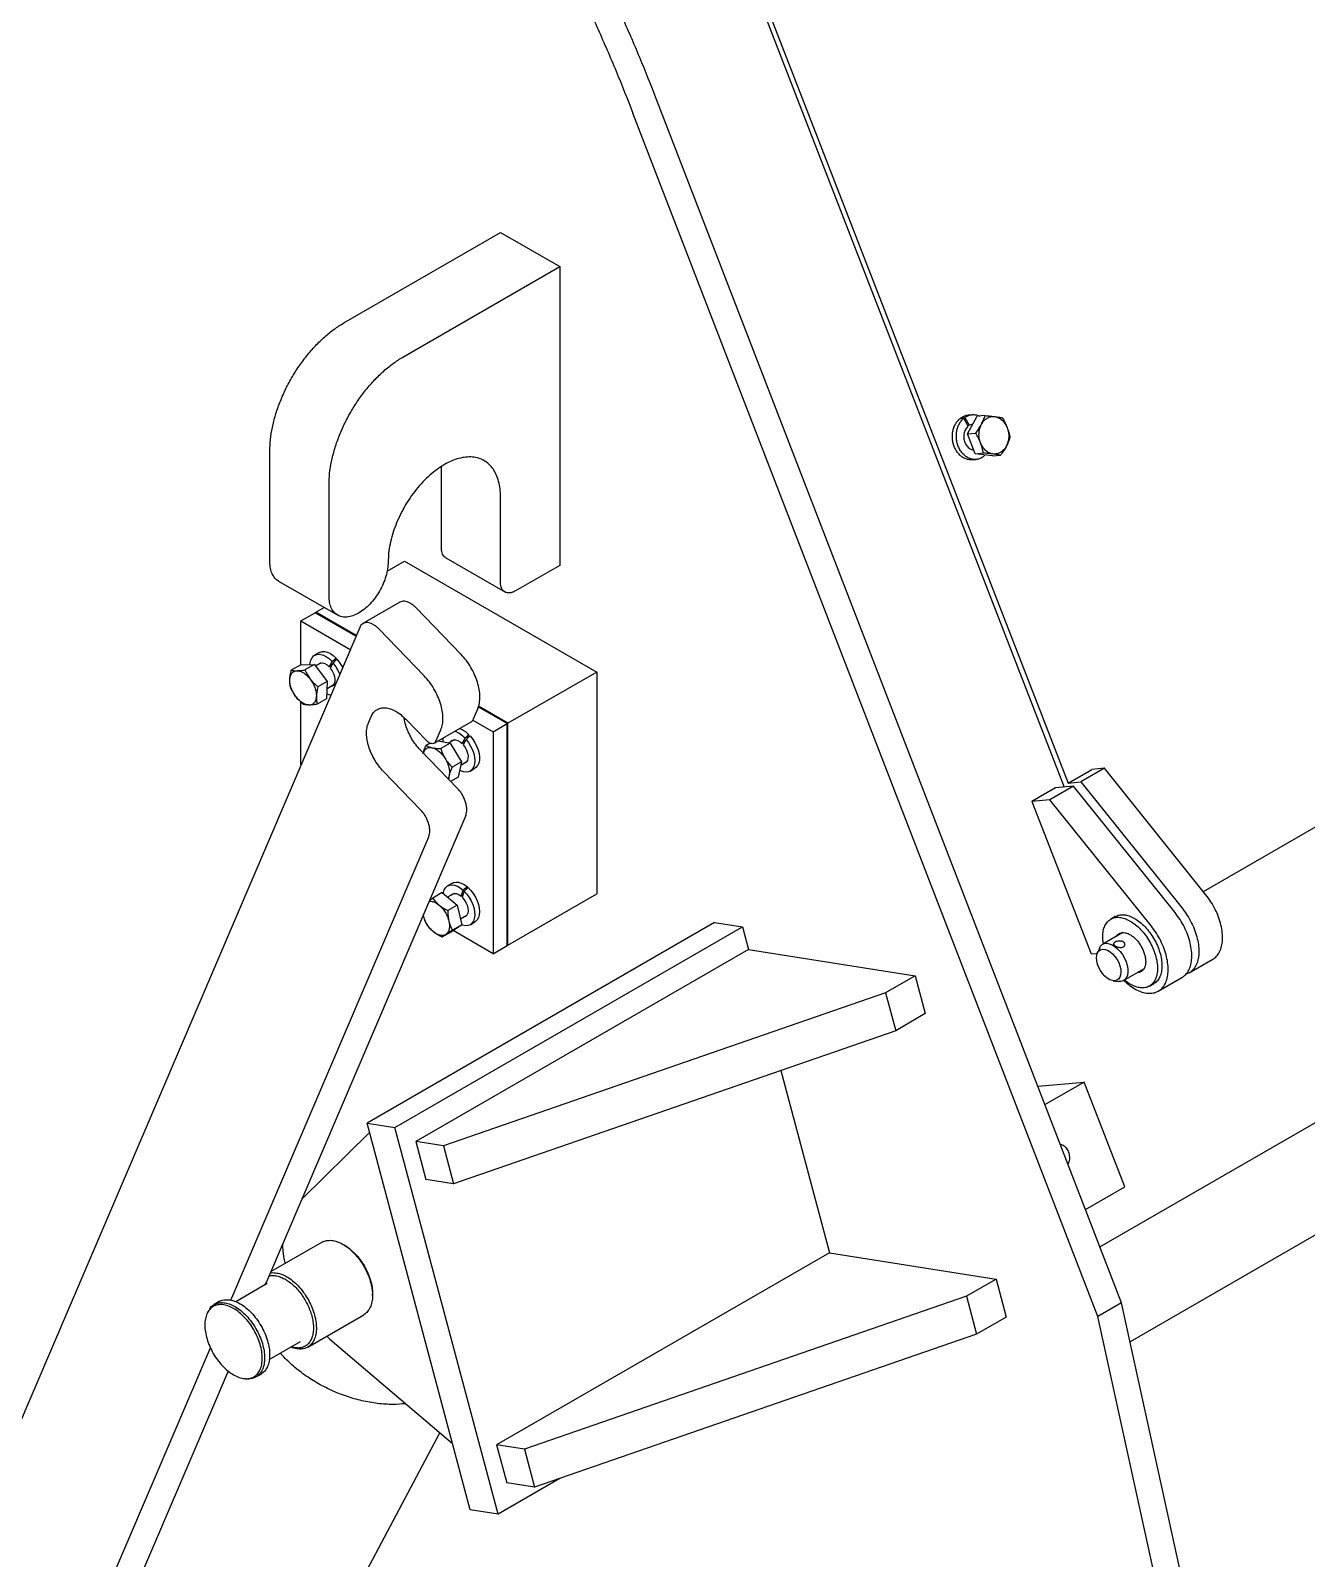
# Model space of a CAD drawing. Header units: millimetres. Extents: x 861 to 27901, y 673 to 17923.
# Drawn here: x 23601 to 24084, y 6934 to 7513 of the extents above; entities that cross this region are included whole.
import ezdxf

# ---------------------------------------------------------------- set-up
doc = ezdxf.new("R2010")
doc.units = ezdxf.units.MM
doc.header["$LTSCALE"] = 33.3

msp = doc.modelspace()

# ---------------------------------------------------------------- linework, layer by layer
at = {"color": 7, "linetype": 'Continuous', "lineweight": 25}
for p, q in [((24045.26, 7186.78), (24660.55, 7541.99)), ((23880.43, 7520.52), (23993.96, 7227.91)), ((23878.49, 7520.35), (23992.53, 7226.42)), ((24006.04, 7052.09), (24788.9, 7504.02)), ((24014.25, 7030.84), (23837.95, 7487.18)), ((24005.28, 7025.66), (23828.98, 7482)), ((24788.9, 7461.38), (24017.49, 7016.06)), ((23719.36, 7402.43), (23778.78, 7436.74)), ((23778.78, 7436.74), (23801.21, 7423.8)), ((23741.78, 7389.49), (23801.21, 7423.8)), ((23801.21, 7423.8), (23801.21, 7310.5)), ((23954.4, 7366.26), (23952.62, 7365.88)), ((23953.02, 7366.23), (23954.82, 7366.59)), ((23956.08, 7363.3), (23954.4, 7366.26)), ((23954.82, 7366.59), (23956.51, 7363.61)), ((23955.84, 7360.35), (23959.43, 7367.02)), ((23957.56, 7367.63), (23956.06, 7367.49)), ((23962.52, 7367.29), (23959.43, 7367.02)), ((23955.84, 7360.35), (23958.93, 7360.63)), ((23958.75, 7352.84), (23955.84, 7360.35)), ((23956.06, 7363.52), (23956.51, 7363.61)), ((23957.89, 7364.05), (23956.51, 7363.61)), ((23691.33, 7311.8), (23691.33, 7353.88)), ((23958.75, 7352.84), (23961.84, 7353.12)), ((23965.26, 7352), (23958.75, 7352.84)), ((23756.36, 7316.97), (23756.36, 7347.97)), ((23957.57, 7350.54), (23959.08, 7350.67)), ((23965.26, 7352), (23968.34, 7352.28)), ((23713.75, 7298.85), (23713.75, 7340.94)), ((23778.78, 7304.03), (23778.78, 7336.4)), ((23735.77, 7308.32), (23742.34, 7312.11)), ((23742.34, 7312.11), (23815.23, 7270.04)), ((23758, 7313.34), (23780.43, 7300.4)), ((23801.21, 7310.5), (23784.39, 7300.79)), ((23694.61, 7304.54), (23717.04, 7291.59)), ((23708.7, 7292.69), (23711.92, 7294.55)), ((23740.63, 7296.5), (23726.61, 7288.41)), ((23703.1, 7289.46), (23708.44, 7292.54)), ((23703.1, 7289.46), (23721.82, 7278.65)), ((23703.1, 7272.81), (23703.1, 7289.46)), ((23723.94, 7283.59), (23708.44, 7292.54)), ((23724.04, 7283.84), (23708.7, 7292.69)), ((23708.7, 7292.69), (23708.7, 7292.39)), ((23763.86, 7276.67), (23746.66, 7294.46)), ((23725.37, 7286.94), (23477.62, 6707.33)), ((23749.84, 7268.58), (23732.64, 7286.37)), ((23710.06, 7277.41), (23708.27, 7276.38)), ((23703.02, 7272.81), (23699.45, 7270.75)), ((23703.02, 7272.81), (23708.19, 7272.93)), ((23708.19, 7272.93), (23704.62, 7270.87)), ((23708.19, 7272.93), (23713.1, 7266.47)), ((23710.81, 7273.51), (23708.68, 7272.28)), ((23713.82, 7272), (23714.91, 7274.01)), ((23715.32, 7273.56), (23714.23, 7271.55)), ((23716.4, 7275.35), (23715.55, 7273.77)), ((23713.1, 7266.47), (23709.54, 7264.42)), ((23713.1, 7266.47), (23712.84, 7259.9)), ((23815.23, 7270.04), (23781.59, 7250.62)), ((23815.23, 7270.04), (23815.23, 7185.88)), ((23712.84, 7259.9), (23709.28, 7257.84)), ((23713, 7263.78), (23715.56, 7265.27)), ((23703.1, 7234.84), (23703.1, 7258.65)), ((23770.16, 7256.23), (23768.3, 7251.88)), ((23781.32, 7250.47), (23770.33, 7256.81)), ((23781.59, 7250.62), (23770.4, 7257.08)), ((23728.7, 7250.76), (23729.73, 7253.18)), ((23742.83, 7252.16), (23750.65, 7244.07)), ((23753.66, 7243.06), (23767.68, 7251.15)), ((23768.26, 7251.84), (23775.98, 7247.38)), ((23775.98, 7247.38), (23781.32, 7250.47)), ((23781.32, 7166.3), (23781.32, 7250.47)), ((23781.59, 7166.46), (23781.59, 7250.62)), ((23752.1, 7243.1), (23750.53, 7242.19)), ((23754.29, 7243.79), (23756.14, 7248.14)), ((23755.29, 7244), (23759.65, 7243.06)), ((23759.65, 7243.06), (23756.09, 7241.01)), ((23761.26, 7244.38), (23759.17, 7243.17)), ((23759.65, 7243.06), (23763.95, 7236.04)), ((23764.25, 7242.91), (23765.32, 7244.94)), ((23765.72, 7244.49), (23764.65, 7242.46)), ((23766.81, 7246.27), (23766.01, 7244.75)), ((23775.98, 7247.38), (23775.98, 7163.22)), ((23762.46, 7225.9), (23748.38, 7240.46)), ((23748.44, 7217.81), (23734.37, 7232.37)), ((23763.95, 7236.04), (23760.38, 7233.98)), ((23763.95, 7236.04), (23762.68, 7230.2)), ((23763.67, 7234.78), (23766.02, 7236.14)), ((23767.24, 7232.51), (23769.02, 7233.54)), ((23993.96, 7227.91), (24002.93, 7233.09)), ((24007.78, 7233.53), (23998.81, 7228.35)), ((24007.78, 7233.53), (24002.93, 7233.09)), ((24046.25, 7185.54), (24007.78, 7233.53)), ((23762.68, 7230.2), (23759.87, 7228.58)), ((23989.21, 7226.12), (23980.24, 7220.94)), ((23996.01, 7226.73), (23987.04, 7221.55)), ((23996.01, 7226.73), (23989.21, 7226.12)), ((23993.96, 7227.91), (23998.81, 7228.35)), ((24034.5, 7178.84), (23996.01, 7226.73)), ((23998.81, 7228.35), (24037.28, 7180.36)), ((23987.04, 7221.55), (23980.24, 7220.94)), ((23980.24, 7220.94), (24002.67, 7163.14)), ((24025.53, 7173.67), (23987.04, 7221.55)), ((23765.61, 7215.68), (23690.02, 7038.85)), ((23676.46, 7031.83), (23751.59, 7207.59)), ((23756.64, 7186.39), (23753.07, 7184.33)), ((23756.64, 7186.39), (23762.33, 7181.64)), ((23760.51, 7190.01), (23758.73, 7188.98)), ((23761.26, 7186.11), (23758.73, 7184.65)), ((23763.84, 7185.03), (23764.61, 7187.37)), ((23765.03, 7186.97), (23764.26, 7184.63)), ((23766.09, 7188.66), (23765.73, 7187.59)), ((23781.59, 7166.46), (23815.23, 7185.88)), ((23751.93, 7183.58), (23753.07, 7184.33)), ((23762.33, 7181.64), (23758.76, 7179.59)), ((23762.33, 7181.64), (23764.08, 7174.22)), ((23859.92, 7175.09), (23728.17, 7099.03)), ((23738.71, 7097.38), (23870.46, 7173.44)), ((23749.56, 7177.67), (23749.5, 7178.01)), ((23749.56, 7177.67), (23749.51, 7178.03)), ((23764.08, 7174.22), (23760.14, 7171.53)), ((23764.08, 7174.22), (23760.51, 7172.16)), ((23763.55, 7176.45), (23766.02, 7177.87)), ((23767.24, 7174.24), (23769.02, 7175.27)), ((23859.92, 7175.09), (23870.46, 7173.44)), ((23870.46, 7173.44), (23872.76, 7164.81)), ((24011.84, 7177.32), (24010.16, 7176.35)), ((23760.14, 7171.53), (23756.57, 7169.47)), ((23775.98, 7163.22), (23760.8, 7171.98)), ((24014.76, 7171.22), (24007.08, 7166.79)), ((23872.76, 7164.81), (23746.62, 7091.99)), ((23775.98, 7163.22), (23781.32, 7166.3)), ((23781.32, 7166.61), (23781.59, 7166.46)), ((23872.76, 7164.81), (23935.98, 7154.88)), ((24002.67, 7163.14), (24004.61, 7163.32)), ((24004.61, 7163.32), (24004.97, 7162.97)), ((24005.81, 7165.26), (24005.04, 7163.37)), ((24015.01, 7153.06), (24022.7, 7157.5)), ((24039.87, 7155.97), (24048.84, 7161.15)), ((23935.98, 7154.88), (23924.77, 7148.41)), ((23935.98, 7154.88), (23939.81, 7140.5)), ((24011.02, 7153), (24013.05, 7152.73)), ((24024.83, 7150.95), (24026.51, 7151.92)), ((24028.17, 7149.05), (24037.14, 7154.23)), ((23924.77, 7148.41), (23757.15, 7090.33)), ((23924.77, 7148.41), (23928.6, 7134.03)), ((23939.81, 7140.5), (23928.6, 7134.03)), ((23928.6, 7134.03), (23760.99, 7075.95)), ((23885, 7118.92), (23903.44, 7049.76)), ((23982.51, 7113), (24000.08, 7114.58)), ((24000.08, 7114.58), (23985.22, 7106)), ((24015.5, 7074.84), (24000.08, 7114.58)), ((23767.29, 6952.35), (23728.17, 7099.03)), ((23728.17, 7099.03), (23738.71, 7097.38)), ((23729.14, 7095.42), (23703.42, 7070.19)), ((23777.83, 6950.69), (23738.71, 7097.38)), ((23757.15, 7090.33), (23746.62, 7091.99)), ((23746.62, 7091.99), (23750.45, 7077.61)), ((23757.15, 7090.33), (23760.99, 7075.95)), ((23760.99, 7075.95), (23750.45, 7077.61)), ((24000.58, 7066.23), (24015.5, 7074.84)), ((23711.11, 7053.81), (23691.6, 7042.54)), ((23719.6, 7052.7), (23719.04, 7053.02)), ((23903.44, 7049.76), (23777.3, 6976.94)), ((23903.44, 7049.76), (23966.66, 7039.84)), ((23966.66, 7039.84), (23955.45, 7033.36)), ((23966.66, 7039.84), (23970.49, 7025.45)), ((23690.27, 7038.12), (23678.4, 7031.26)), ((23730.25, 7033.6), (23730.25, 7034.25)), ((23672.11, 7031.29), (23670.19, 7030.18)), ((23955.45, 7033.36), (23787.83, 6975.29)), ((23955.45, 7033.36), (23959.28, 7018.98)), ((24014.25, 7030.84), (24005.28, 7025.66)), ((24087.69, 6695.82), (24014.25, 7030.84)), ((23667.67, 7027.09), (23667.76, 7027.39)), ((23705.67, 7014.04), (23726.97, 7026.34)), ((23970.49, 7025.45), (23959.28, 7018.98)), ((24078.72, 6690.64), (24005.28, 7025.66)), ((23712.92, 7018.23), (23714.12, 7017.12)), ((23714.12, 7017.12), (23760.6, 6977.44)), ((23959.28, 7018.98), (23791.67, 6960.9)), ((23519.32, 6664.19), (23668.77, 7013.83)), ((23691.09, 7009.29), (23702.96, 7016.14)), ((23675.53, 7004.95), (23533.33, 6672.28)), ((23681.44, 7002.14), (23682.12, 7002.04)), ((23686.04, 7002.72), (23687.96, 7003.82)), ((23611.97, 6711.07), (23755.79, 6981.55)), ((23777.3, 6976.94), (23781.13, 6962.56)), ((23787.83, 6975.29), (23777.3, 6976.94)), ((23787.83, 6975.29), (23791.67, 6960.9)), ((23801.29, 6964.24), (23777.83, 6950.69)), ((23791.67, 6960.9), (23781.13, 6962.56)), ((23777.83, 6950.69), (23767.29, 6952.35))]:
    msp.add_line(p, q, dxfattribs=at)
at = {"color": 7, "linetype": 'Continuous', "lineweight": 25, "flags": 128}
for points in [[(23710.06, 7277.41), (23710.25, 7277.51), (23711.12, 7277.77), (23712.1, 7277.78), (23713.16, 7277.52), (23714.25, 7277.02), (23715.34, 7276.29), (23716.4, 7275.35)], [(23706.52, 7272.91), (23706.58, 7273.49), (23706.84, 7274.57), (23707.3, 7275.46), (23707.92, 7276.14), (23708.71, 7276.58), (23709.61, 7276.77), (23710.62, 7276.7), (23711.69, 7276.38), (23712.78, 7275.8), (23713.87, 7275.01), (23714.91, 7274.01)], [(23709.49, 7272.75), (23709.91, 7273.18), (23710.55, 7273.47), (23711.31, 7273.49), (23712.14, 7273.24), (23713, 7272.73), (23713.82, 7272)], [(23714.23, 7271.55), (23714.92, 7270.56), (23715.47, 7269.49), (23715.84, 7268.38), (23716.01, 7267.31), (23715.97, 7266.34), (23715.72, 7265.54), (23715.28, 7264.94), (23714.68, 7264.59), (23714.25, 7264.51)], [(23756.97, 7243.65), (23757.03, 7244.3), (23757.19, 7245.09)], [(23759.95, 7243.62), (23760.34, 7244.03), (23760.97, 7244.33), (23761.73, 7244.36), (23762.56, 7244.12), (23763.42, 7243.63), (23764.25, 7242.91)], [(23765.72, 7244.49), (23766.65, 7243.28), (23767.45, 7241.95), (23768.11, 7240.56), (23768.6, 7239.14), (23768.9, 7237.75), (23769, 7236.43), (23768.91, 7235.22), (23768.61, 7234.17), (23768.13, 7233.31), (23767.48, 7232.66), (23766.68, 7232.26), (23765.76, 7232.11), (23764.74, 7232.22), (23763.66, 7232.58), (23763.26, 7232.78)], [(23764.65, 7242.46), (23765.35, 7241.48), (23765.91, 7240.4), (23766.28, 7239.29), (23766.46, 7238.22), (23766.43, 7237.25), (23766.19, 7236.44), (23765.76, 7235.83), (23765.16, 7235.47), (23764.71, 7235.38)], [(23767.22, 7245.84), (23768.18, 7244.67), (23769.02, 7243.37), (23769.72, 7241.99), (23770.26, 7240.58), (23770.62, 7239.17), (23770.78, 7237.83), (23770.74, 7236.58), (23770.5, 7235.48), (23770.07, 7234.56), (23769.47, 7233.85), (23769.02, 7233.54)], [(23760.51, 7190.01), (23760.93, 7190.21), (23761.83, 7190.4), (23762.83, 7190.34), (23763.9, 7190.02), (23765, 7189.46), (23766.09, 7188.66)], [(23757.03, 7186.05), (23757.09, 7186.4), (23757.4, 7187.43), (23757.9, 7188.27), (23758.57, 7188.89), (23759.39, 7189.26), (23760.33, 7189.38), (23761.35, 7189.25), (23762.43, 7188.85), (23763.53, 7188.22), (23764.61, 7187.37)], [(23759.95, 7185.35), (23760.08, 7185.52), (23760.64, 7185.95), (23761.34, 7186.12), (23762.13, 7186.01), (23762.99, 7185.64), (23763.84, 7185.03)], [(23765.03, 7186.97), (23766.03, 7185.86), (23766.92, 7184.6), (23767.68, 7183.25), (23768.29, 7181.84), (23768.72, 7180.43), (23768.95, 7179.05), (23768.99, 7177.76), (23768.84, 7176.6), (23768.48, 7175.61), (23767.94, 7174.81), (23767.24, 7174.24), (23766.4, 7173.92), (23765.44, 7173.85), (23764.4, 7174.04), (23764.08, 7174.15)], [(23764.26, 7184.63), (23765.01, 7183.72), (23765.64, 7182.69), (23766.12, 7181.59), (23766.4, 7180.49), (23766.47, 7179.46), (23766.34, 7178.56), (23766, 7177.85), (23765.48, 7177.36), (23764.81, 7177.13), (23764.71, 7177.11)], [(23766.52, 7188.28), (23767.53, 7187.22), (23768.46, 7186), (23769.26, 7184.67), (23769.91, 7183.28), (23770.39, 7181.86), (23770.69, 7180.47), (23770.79, 7179.15), (23770.68, 7177.95), (23770.38, 7176.9), (23769.9, 7176.05), (23769.24, 7175.41), (23769.02, 7175.27)], [(24005.81, 7165.26), (24006.25, 7166.05), (24006.89, 7166.67), (24007.68, 7167.05), (24008.59, 7167.17), (24009.59, 7167.02), (24010.64, 7166.62), (24011.7, 7165.98)], [(24009.91, 7163.96), (24010.85, 7163.17), (24011.73, 7162.19), (24012.51, 7161.07), (24013.15, 7159.87), (24013.62, 7158.62), (24013.91, 7157.38), (24014, 7156.21), (24013.89, 7155.17), (24013.58, 7154.29), (24013.08, 7153.61), (24012.42, 7153.17), (24011.63, 7152.98), (24010.74, 7153.05), (24009.79, 7153.38), (24008.82, 7153.95), (24007.88, 7154.75), (24007, 7155.72), (24006.22, 7156.84), (24005.58, 7158.05), (24005.11, 7159.3), (24004.82, 7160.53), (24004.73, 7161.7), (24004.84, 7162.74), (24005.15, 7163.63), (24005.65, 7164.3), (24006.31, 7164.74), (24007.1, 7164.93), (24007.99, 7164.86), (24008.94, 7164.53), (24009.91, 7163.96)], [(24011.7, 7165.98), (24012.74, 7165.12), (24013.72, 7164.07), (24014.61, 7162.87), (24015.36, 7161.57), (24015.96, 7160.2), (24016.38, 7158.83), (24016.61, 7157.5), (24016.64, 7156.25), (24016.47, 7155.14), (24016.09, 7154.2), (24015.54, 7153.46), (24014.83, 7152.96), (24013.97, 7152.72), (24013.05, 7152.73)]]:
    msp.add_lwpolyline(points, dxfattribs=at)
at = {"color": 7, "linetype": 'Continuous', "lineweight": 25}
for centre, radius, start, end in [((23704.26, 7264.24), 14.46, 20.00688, 40.14804), ((23706.09, 7265.29), 14.4, 26.83474, 41.8876), ((23715.58, 7267.03), 5.82, 242.78809, 259.18973), ((23760.84, 7240.73), 8.14, 42.90598, 73.50497), ((23758.87, 7239.35), 8.53, 40.96342, 72.97326)]:
    msp.add_arc(centre, radius, start, end, dxfattribs=at)
for centre, major_axis, ratio, start_param, end_param in [((23711.26, 7268.28), (16.69, 15.21), 0.046384, 1.298402, 1.374731), ((23711.26, 7268.28), (28.79, 26.23), 0.046384, 1.34925, 1.401593), ((23713.79, 7269.74), (28.79, 26.23), 0.046384, 1.423425, 1.475667), ((23761.72, 7239.15), (16.68, 15.19), 0.048531, 1.301424, 1.37455), ((23761.72, 7239.15), (28.76, 26.2), 0.048531, 1.349069, 1.401412), ((23764.25, 7240.61), (28.76, 26.2), 0.048531, 1.423244, 1.475486), ((23761.72, 7180.88), (16.46, 14.87), 0.076309, 1.325504, 1.373509), ((23761.72, 7180.88), (28.39, 25.65), 0.076309, 1.348028, 1.400371), ((23764.25, 7182.34), (28.39, 25.65), 0.076309, 1.422203, 1.474445)]:
    msp.add_ellipse(centre, major_axis=major_axis, ratio=ratio, start_param=start_param, end_param=end_param, dxfattribs=at)
for points in [[(23837.95, 7487.18), (23835.85, 7492.48), (23831.66, 7503.1), (23824.78, 7518.94), (23817.49, 7534.68), (23809.75, 7550.28), (23801.6, 7565.72), (23793.05, 7580.97), (23784.11, 7596), (23774.81, 7610.77), (23765.15, 7625.27), (23755.16, 7639.45), (23744.88, 7653.32), (23737.78, 7662.25), (23734.23, 7666.72)], [(23725.26, 7661.54), (23728.81, 7657.07), (23735.91, 7648.14), (23746.19, 7634.27), (23756.18, 7620.09), (23765.84, 7605.59), (23775.14, 7590.82), (23784.08, 7575.79), (23792.63, 7560.54), (23800.78, 7545.1), (23808.52, 7529.5), (23815.81, 7513.76), (23822.69, 7497.92), (23826.88, 7487.3), (23828.98, 7482)], [(23691.33, 7353.88), (23691.37, 7355.32), (23691.46, 7358.2), (23692.21, 7362.79), (23693.38, 7367.49), (23695.01, 7372.24), (23697.05, 7376.95), (23699.48, 7381.54), (23702.24, 7385.94), (23705.3, 7390.06), (23708.6, 7393.85), (23712.08, 7397.21), (23715.69, 7400.16), (23718.13, 7401.67), (23719.36, 7402.43)], [(23713.75, 7340.94), (23713.8, 7342.38), (23713.89, 7345.25), (23714.63, 7349.85), (23715.81, 7354.55), (23717.44, 7359.3), (23719.48, 7364.01), (23721.9, 7368.6), (23724.67, 7372.99), (23727.73, 7377.12), (23731.02, 7380.9), (23734.51, 7384.27), (23738.11, 7387.21), (23740.56, 7388.73), (23741.78, 7389.49)], [(23961.11, 7364), (23961.41, 7364.47), (23962.02, 7365.43), (23963.27, 7366.39), (23964.67, 7366.96), (23965.66, 7366.93), (23966.16, 7366.91)], [(23966.16, 7366.91), (23966.65, 7366.8), (23967.62, 7366.58), (23968.96, 7365.65), (23970.1, 7364.38), (23970.61, 7363.28), (23970.86, 7362.73)], [(23960.77, 7356.91), (23960.59, 7357.5), (23960.21, 7358.67), (23960.13, 7360.56), (23960.39, 7362.4), (23960.87, 7363.46), (23961.11, 7364)], [(23970.86, 7362.73), (23971.05, 7362.15), (23971.43, 7360.97), (23971.51, 7359.09), (23971.25, 7357.24), (23970.77, 7356.18), (23970.53, 7355.65)], [(23965.48, 7352.73), (23964.99, 7352.84), (23964.01, 7353.06), (23962.68, 7353.99), (23961.53, 7355.26), (23961.03, 7356.36), (23960.77, 7356.91)], [(23970.53, 7355.65), (23970.22, 7355.17), (23969.62, 7354.22), (23968.37, 7353.25), (23966.96, 7352.68), (23965.97, 7352.72), (23965.48, 7352.73)], [(23778.78, 7336.4), (23778.75, 7337.45), (23778.68, 7339.56), (23778.11, 7342.4), (23777.22, 7344.94), (23775.98, 7347.12), (23774.43, 7348.9), (23772.59, 7350.27), (23770.49, 7351.18), (23768.16, 7351.63), (23765.66, 7351.61), (23763.01, 7351.12), (23760.27, 7350.17), (23757.48, 7348.77), (23754.69, 7346.95), (23751.95, 7344.74), (23749.3, 7342.17), (23746.8, 7339.3), (23744.47, 7336.16), (23742.37, 7332.82), (23740.53, 7329.33), (23738.98, 7325.75), (23737.74, 7322.15), (23736.85, 7318.57), (23736.28, 7315.08), (23736.21, 7312.89), (23736.18, 7311.8)], [(23736.18, 7311.8), (23736.13, 7310.93), (23736.05, 7309.19), (23735.38, 7306.36), (23734.35, 7303.51), (23732.94, 7300.72), (23731.23, 7298.11), (23729.28, 7295.78), (23727.16, 7293.82), (23724.96, 7292.3), (23722.76, 7291.28), (23720.64, 7290.8), (23718.69, 7290.87), (23716.98, 7291.51), (23715.58, 7292.67), (23714.54, 7294.33), (23713.88, 7296.38), (23713.79, 7298.03), (23713.75, 7298.85)], [(23784.39, 7300.79), (23784.02, 7300.6), (23783.29, 7300.23), (23782.23, 7300), (23781.26, 7300.04), (23780.4, 7300.35), (23779.7, 7300.94), (23779.18, 7301.76), (23778.85, 7302.79), (23778.81, 7303.62), (23778.78, 7304.03)], [(23732.64, 7286.37), (23732.29, 7286.71), (23731.6, 7287.38), (23730.49, 7288.11), (23729.39, 7288.6), (23728.34, 7288.82), (23727.37, 7288.76), (23726.53, 7288.42), (23725.83, 7287.83), (23725.52, 7287.23), (23725.37, 7286.94)], [(23770.16, 7256.23), (23770.39, 7256.9), (23770.85, 7258.25), (23771.01, 7260.71), (23770.77, 7263.39), (23770.09, 7266.21), (23769.02, 7269.06), (23767.58, 7271.83), (23765.86, 7274.44), (23764.53, 7275.93), (23763.86, 7276.67)], [(23698.88, 7267.2), (23698.93, 7267.68), (23699.03, 7268.63), (23699.62, 7269.68), (23700.46, 7270.39), (23701.21, 7270.5), (23701.59, 7270.55)], [(23701.2, 7260.69), (23700.85, 7261.2), (23700.14, 7262.22), (23699.4, 7263.93), (23698.92, 7265.65), (23698.89, 7266.68), (23698.88, 7267.2)], [(23701.59, 7270.55), (23702, 7270.52), (23702.81, 7270.45), (23704.14, 7269.79), (23705.46, 7268.78), (23706.24, 7267.85), (23706.63, 7267.38)], [(23706.63, 7267.38), (23706.98, 7266.87), (23707.69, 7265.85), (23708.44, 7264.14), (23708.92, 7262.42), (23708.94, 7261.39), (23708.96, 7260.87)], [(23756.14, 7248.14), (23756.37, 7248.81), (23756.84, 7250.15), (23757, 7252.62), (23756.75, 7255.3), (23756.07, 7258.12), (23755, 7260.97), (23753.57, 7263.74), (23751.85, 7266.35), (23750.51, 7267.84), (23749.84, 7268.58)], [(23706.25, 7257.52), (23705.84, 7257.56), (23705.03, 7257.62), (23703.69, 7258.29), (23702.37, 7259.29), (23701.59, 7260.22), (23701.2, 7260.69)], [(23708.96, 7260.87), (23708.91, 7260.39), (23708.8, 7259.44), (23708.21, 7258.39), (23707.37, 7257.68), (23706.62, 7257.58), (23706.25, 7257.52)], [(23729.73, 7253.18), (23730.01, 7253.71), (23730.56, 7254.78), (23731.82, 7255.84), (23733.34, 7256.46), (23735.08, 7256.56), (23736.98, 7256.17), (23738.95, 7255.29), (23740.94, 7253.97), (23742.2, 7252.77), (23742.83, 7252.16)], [(23734.37, 7232.37), (23733.77, 7233.04), (23732.57, 7234.37), (23731.02, 7236.72), (23729.73, 7239.21), (23728.76, 7241.78), (23728.15, 7244.32), (23727.93, 7246.73), (23728.07, 7248.95), (23728.49, 7250.16), (23728.7, 7250.76)], [(23754.29, 7243.79), (23754.11, 7243.52), (23753.76, 7242.96), (23752.82, 7242.79), (23751.72, 7243.12), (23751, 7243.76), (23750.65, 7244.07)], [(23749.45, 7239.01), (23749.58, 7239.43), (23749.83, 7240.26), (23750.62, 7241.05), (23751.63, 7241.48), (23752.45, 7241.39), (23752.86, 7241.34)], [(23752.86, 7241.34), (23753.29, 7241.21), (23754.15, 7240.94), (23755.48, 7240.02), (23756.74, 7238.78), (23757.44, 7237.75), (23757.78, 7237.23)], [(23757.78, 7237.23), (23758.09, 7236.69), (23758.69, 7235.59), (23759.24, 7233.87), (23759.49, 7232.21), (23759.36, 7231.27), (23759.3, 7230.8)], [(23765.61, 7215.68), (23765.72, 7216.02), (23765.95, 7216.69), (23766.03, 7217.92), (23765.91, 7219.26), (23765.57, 7220.67), (23765.03, 7222.1), (23764.32, 7223.48), (23763.46, 7224.79), (23762.79, 7225.53), (23762.46, 7225.9)], [(23751.59, 7207.59), (23751.71, 7207.92), (23751.94, 7208.6), (23752.02, 7209.83), (23751.89, 7211.17), (23751.56, 7212.58), (23751.02, 7214.01), (23750.3, 7215.39), (23749.44, 7216.7), (23748.77, 7217.44), (23748.44, 7217.81)], [(23755.47, 7181.7), (23755.89, 7181.31), (23756.74, 7180.52), (23757.82, 7178.99), (23758.69, 7177.32), (23759.02, 7176.18), (23759.19, 7175.61)], [(23753.28, 7171.59), (23752.86, 7171.98), (23752.01, 7172.76), (23750.93, 7174.29), (23750.05, 7175.96), (23749.73, 7177.1), (23749.56, 7177.67)], [(23759.19, 7175.61), (23759.29, 7175.06), (23759.49, 7173.95), (23759.35, 7172.49), (23758.91, 7171.29), (23758.37, 7170.8), (23758.09, 7170.56)], [(24015.01, 7153.15), (24015.77, 7152.47), (24017.27, 7151.1), (24019.63, 7149.61), (24021.96, 7148.6), (24024.21, 7148.14), (24026.28, 7148.24), (24028.11, 7148.9), (24029.64, 7150.09), (24030.81, 7151.77), (24031.58, 7153.89), (24031.94, 7156.37), (24031.86, 7159.13), (24031.36, 7162.08), (24030.44, 7165.12), (24029.13, 7168.13), (24027.5, 7171.05), (24026.19, 7172.79), (24025.53, 7173.67)], [(23758.09, 7170.56), (23757.77, 7170.39), (23757.13, 7170.07), (23755.9, 7170.14), (23754.59, 7170.61), (23753.72, 7171.26), (23753.28, 7171.59)], [(23667.5, 7026.75), (23667.81, 7027.31), (23668.43, 7028.44), (23669.81, 7029.54), (23671.47, 7030.16), (23673.37, 7030.24), (23675.42, 7029.77), (23677.56, 7028.78), (23679.7, 7027.3), (23681.75, 7025.39), (23683.65, 7023.13), (23685.31, 7020.59), (23686.67, 7017.89), (23687.68, 7015.12), (23688.3, 7012.38), (23688.51, 7009.79), (23688.3, 7007.45), (23687.68, 7005.43), (23686.66, 7003.83), (23685.3, 7002.7), (23683.64, 7002.09), (23681.75, 7002.01), (23679.69, 7002.48), (23677.55, 7003.47), (23675.41, 7004.95), (23673.36, 7006.86), (23671.46, 7009.12), (23669.8, 7011.65), (23668.44, 7014.36), (23667.43, 7017.13), (23666.8, 7019.87), (23666.6, 7022.45), (23666.79, 7024.82), (23667.26, 7026.11), (23667.5, 7026.75)]]:
    msp.add_open_spline(points, degree=3, dxfattribs=at)
for points, knots in [([(23957.57, 7350.57), (23957.44, 7350.55), (23956.88, 7350.46), (23955.87, 7350.62), (23954.6, 7351.06), (23953.4, 7351.82), (23952.34, 7352.84), (23951.45, 7354.1), (23950.75, 7355.54), (23950.28, 7357.12), (23950.06, 7358.76), (23950.1, 7360.41), (23950.38, 7362.01), (23950.91, 7363.5), (23951.65, 7364.83), (23952.3, 7365.53), (23952.62, 7365.88)], [0, 0, 0, 0, 0.0227949, 0.0979645, 0.1731341, 0.2483037, 0.3234734, 0.398643, 0.4738126, 0.5489822, 0.6241519, 0.6993215, 0.7744911, 0.8496607, 0.9248304, 1, 1, 1, 1]), ([(23962.53, 7352.35), (23962.37, 7352.19), (23961.88, 7351.68), (23960.9, 7351.12), (23959.65, 7350.7), (23958.34, 7350.61), (23957.04, 7350.83), (23955.78, 7351.37), (23954.62, 7352.2), (23953.59, 7353.29), (23952.75, 7354.6), (23952.11, 7356.08), (23951.71, 7357.68), (23951.55, 7359.33), (23951.65, 7360.97), (23952, 7362.55), (23952.59, 7364), (23953.38, 7365.28), (23954.06, 7365.93), (23954.4, 7366.26)], [0, 0, 0, 0, 0.029684, 0.090328, 0.150973, 0.211618, 0.272263, 0.332908, 0.393552, 0.454197, 0.514842, 0.575487, 0.636131, 0.696776, 0.757421, 0.818066, 0.87871, 0.939355, 1, 1, 1, 1]), ([(23953.02, 7366.23), (23953.4, 7366.5), (23954.14, 7367.03), (23955.4, 7367.42), (23956.33, 7367.58), (23956.82, 7367.5), (23956.87, 7367.49)], [0, 0, 0, 0, 0.3194377, 0.6388754, 0.9583131, 1, 1, 1, 1]), ([(23954.82, 7366.59), (23955.2, 7366.83), (23955.97, 7367.3), (23957.25, 7367.64), (23958.55, 7367.67), (23959.6, 7367.48), (23960.18, 7367.19), (23960.34, 7367.1)], [0, 0, 0, 0, 0.227004, 0.454007, 0.681011, 0.908015, 1, 1, 1, 1]), ([(23961.11, 7364), (23961.38, 7364.53), (23961.95, 7365.66), (23962.32, 7366.73), (23962.52, 7367.29)], [0, 0, 0, 0, 0.4763129, 1, 1, 1, 1]), ([(23962.52, 7367.29), (23963.19, 7367.23), (23964.47, 7367.11), (23965.61, 7366.98), (23966.16, 7366.91)], [0, 0, 0, 0, 0.523687, 1, 1, 1, 1]), ([(23966.16, 7366.91), (23966.66, 7366.84), (23967.73, 7366.69), (23968.57, 7366.54), (23969.02, 7366.45)], [0, 0, 0, 0, 0.476313, 1, 1, 1, 1]), ([(23969.02, 7366.45), (23969.38, 7365.82), (23970.08, 7364.61), (23970.61, 7363.34), (23970.86, 7362.73)], [0, 0, 0, 0, 0.523687, 1, 1, 1, 1]), ([(23956.08, 7363.3), (23955.71, 7362.9), (23954.95, 7362.1), (23954.4, 7360.31), (23954.4, 7358.39), (23954.97, 7356.56), (23956.04, 7355.15), (23957.2, 7354.35), (23957.94, 7354.33), (23958.18, 7354.33)], [0, 0, 0, 0, 0.1543335, 0.308667, 0.4630005, 0.617334, 0.7716674, 0.9260009, 1, 1, 1, 1]), ([(23958.93, 7360.63), (23959.35, 7361.21), (23960.16, 7362.32), (23960.8, 7363.46), (23961.11, 7364)], [0, 0, 0, 0, 0.523687, 1, 1, 1, 1]), ([(23960.77, 7356.91), (23960.52, 7357.51), (23959.99, 7358.78), (23959.29, 7359.99), (23958.93, 7360.63)], [0, 0, 0, 0, 0.476313, 1, 1, 1, 1]), ([(23971.93, 7358.94), (23971.74, 7358.38), (23971.37, 7357.31), (23970.8, 7356.18), (23970.53, 7355.65)], [0, 0, 0, 0, 0.523687, 1, 1, 1, 1]), ([(23970.86, 7362.73), (23971.08, 7362.13), (23971.54, 7360.85), (23971.79, 7359.6), (23971.93, 7358.94)], [0, 0, 0, 0, 0.476313, 1, 1, 1, 1]), ([(23961.84, 7353.12), (23961.7, 7353.77), (23961.44, 7355.03), (23960.99, 7356.3), (23960.77, 7356.91)], [0, 0, 0, 0, 0.523687, 1, 1, 1, 1]), ([(23965.48, 7352.73), (23964.94, 7352.8), (23963.8, 7352.94), (23962.51, 7353.06), (23961.84, 7353.12)], [0, 0, 0, 0, 0.476313, 1, 1, 1, 1]), ([(23968.34, 7352.28), (23967.9, 7352.36), (23967.05, 7352.52), (23965.99, 7352.66), (23965.48, 7352.73)], [0, 0, 0, 0, 0.523687, 1, 1, 1, 1]), ([(23970.53, 7355.65), (23970.22, 7355.11), (23969.57, 7353.97), (23968.76, 7352.86), (23968.34, 7352.28)], [0, 0, 0, 0, 0.476313, 1, 1, 1, 1]), ([(23758, 7313.34), (23758, 7313.34), (23757.72, 7313.45), (23757.28, 7313.9), (23756.75, 7314.7), (23756.42, 7315.74), (23756.38, 7316.56), (23756.36, 7316.97)], [0, 0, 0, 0, 0.000103, 0.250077, 0.500052, 0.750026, 1, 1, 1, 1]), ([(23694.61, 7304.54), (23694.61, 7304.54), (23694.04, 7304.75), (23693.18, 7305.66), (23692.11, 7307.26), (23691.45, 7309.33), (23691.37, 7310.98), (23691.33, 7311.8)], [0, 0, 0, 0, 0.000103, 0.250077, 0.500052, 0.750026, 1, 1, 1, 1]), ([(23746.66, 7294.46), (23746.31, 7294.8), (23745.61, 7295.47), (23744.51, 7296.2), (23743.41, 7296.69), (23742.36, 7296.91), (23741.4, 7296.86), (23740.88, 7296.61), (23740.64, 7296.49)], [0, 0, 0, 0, 0.168928, 0.337856, 0.506784, 0.675712, 0.84464, 1, 1, 1, 1]), ([(23698.88, 7267.2), (23698.92, 7267.75), (23699.01, 7268.88), (23699.3, 7270.11), (23699.45, 7270.75)], [0, 0, 0, 0, 0.476313, 1, 1, 1, 1]), ([(23699.2, 7264.18), (23699.09, 7264.66), (23698.88, 7265.6), (23698.88, 7266.68), (23698.88, 7267.2)], [0, 0, 0, 0, 0.523687, 1, 1, 1, 1]), ([(23699.45, 7270.75), (23699.77, 7270.68), (23700.36, 7270.56), (23701.19, 7270.55), (23701.59, 7270.55)], [0, 0, 0, 0, 0.523687, 1, 1, 1, 1]), ([(23701.59, 7270.55), (23702.03, 7270.57), (23702.95, 7270.62), (23704.05, 7270.78), (23704.62, 7270.87)], [0, 0, 0, 0, 0.476313, 1, 1, 1, 1]), ([(23704.62, 7270.87), (23704.91, 7270.24), (23705.47, 7269.03), (23706.25, 7267.92), (23706.63, 7267.38)], [0, 0, 0, 0, 0.523687, 1, 1, 1, 1]), ([(23706.63, 7267.38), (23707.05, 7266.87), (23707.92, 7265.81), (23708.98, 7264.89), (23709.54, 7264.42)], [0, 0, 0, 0, 0.476313, 1, 1, 1, 1]), ([(23701.2, 7260.69), (23700.83, 7261.22), (23700.04, 7262.34), (23699.49, 7263.55), (23699.2, 7264.18)], [0, 0, 0, 0, 0.476313, 1, 1, 1, 1]), ([(23704.11, 7257.72), (23703.56, 7258.2), (23702.5, 7259.11), (23701.62, 7260.18), (23701.2, 7260.69)], [0, 0, 0, 0, 0.523687, 1, 1, 1, 1]), ([(23709.54, 7264.42), (23709.38, 7263.78), (23709.09, 7262.55), (23709, 7261.41), (23708.96, 7260.87)], [0, 0, 0, 0, 0.523687, 1, 1, 1, 1]), ([(23708.96, 7260.87), (23708.96, 7260.35), (23708.96, 7259.26), (23709.17, 7258.33), (23709.28, 7257.84)], [0, 0, 0, 0, 0.476313, 1, 1, 1, 1]), ([(23706.25, 7257.52), (23705.85, 7257.53), (23705.02, 7257.53), (23704.42, 7257.66), (23704.11, 7257.72)], [0, 0, 0, 0, 0.476313, 1, 1, 1, 1]), ([(23709.28, 7257.84), (23708.7, 7257.76), (23707.6, 7257.59), (23706.68, 7257.54), (23706.25, 7257.52)], [0, 0, 0, 0, 0.523687, 1, 1, 1, 1]), ([(23748.38, 7240.46), (23747.78, 7241.13), (23746.58, 7242.46), (23745.03, 7244.81), (23743.74, 7247.31), (23742.8, 7249.86), (23742.29, 7251.71), (23742.21, 7252.62), (23742.2, 7252.73)], [0, 0, 0, 0, 0.194468, 0.388937, 0.583405, 0.777873, 0.972342, 1, 1, 1, 1]), ([(23767.67, 7251.16), (23767.68, 7251.16), (23768, 7251.23), (23768.15, 7251.56), (23768.3, 7251.88)], [0, 0, 0, 0, 0.038279, 1, 1, 1, 1]), ([(23749.45, 7239.01), (23749.57, 7239.5), (23749.83, 7240.51), (23750.29, 7241.62), (23750.53, 7242.19)], [0, 0, 0, 0, 0.476313, 1, 1, 1, 1]), ([(23750.53, 7242.19), (23750.88, 7242.02), (23751.53, 7241.68), (23752.43, 7241.45), (23752.86, 7241.34)], [0, 0, 0, 0, 0.523687, 1, 1, 1, 1]), ([(23752.86, 7241.34), (23753.33, 7241.26), (23754.31, 7241.08), (23755.48, 7241.03), (23756.09, 7241.01)], [0, 0, 0, 0, 0.476313, 1, 1, 1, 1]), ([(23756.09, 7241.01), (23756.32, 7240.33), (23756.78, 7239.03), (23757.46, 7237.81), (23757.78, 7237.23)], [0, 0, 0, 0, 0.523687, 1, 1, 1, 1]), ([(23757.78, 7237.23), (23758.15, 7236.68), (23758.92, 7235.51), (23759.88, 7234.51), (23760.38, 7233.98)], [0, 0, 0, 0, 0.4763129, 1, 1, 1, 1]), ([(23760.38, 7233.98), (23760.14, 7233.4), (23759.68, 7232.3), (23759.42, 7231.28), (23759.3, 7230.8)], [0, 0, 0, 0, 0.523687, 1, 1, 1, 1]), ([(23759.3, 7230.8), (23759.2, 7230.35), (23759.1, 7229.9), (23758.85, 7229.63), (23758.85, 7229.63)], [0, 0, 0, 0, 0.999947, 1, 1, 1, 1]), ([(23759.3, 7230.8), (23759.2, 7230.33), (23759.1, 7229.82), (23759.11, 7229.4), (23759.11, 7229.37)], [0, 0, 0, 0, 0.927596, 1, 1, 1, 1]), ([(24048.83, 7161.16), (24049.33, 7161.5), (24050.36, 7162.21), (24051.47, 7163.89), (24052.24, 7165.98), (24052.58, 7168.44), (24052.5, 7171.17), (24052, 7174.09), (24051.09, 7177.09), (24049.8, 7180.07), (24048.19, 7182.95), (24046.9, 7184.68), (24046.25, 7185.54)], [0, 0, 0, 0, 0.096465, 0.196858, 0.297251, 0.397643, 0.498036, 0.598429, 0.698822, 0.799214, 0.899607, 1, 1, 1, 1]), ([(23751.69, 7183.12), (23752.07, 7183.13), (23752.84, 7183.16), (23754.16, 7182.67), (23755.03, 7182.02), (23755.47, 7181.7)], [0, 0, 0, 0, 0.328862, 0.664431, 1, 1, 1, 1]), ([(23753.07, 7184.33), (23753.43, 7183.85), (23754.11, 7182.92), (23755.03, 7182.09), (23755.47, 7181.7)], [0, 0, 0, 0, 0.523687, 1, 1, 1, 1]), ([(23755.47, 7181.7), (23755.95, 7181.33), (23756.96, 7180.55), (23758.14, 7179.92), (23758.76, 7179.59)], [0, 0, 0, 0, 0.476313, 1, 1, 1, 1]), ([(23758.76, 7179.59), (23758.78, 7178.87), (23758.81, 7177.51), (23759.07, 7176.22), (23759.19, 7175.61)], [0, 0, 0, 0, 0.523687, 1, 1, 1, 1]), ([(24037.13, 7154.24), (24037.62, 7154.58), (24038.65, 7155.28), (24039.77, 7156.96), (24040.56, 7159.07), (24040.91, 7161.55), (24040.83, 7164.31), (24040.33, 7167.26), (24039.41, 7170.3), (24038.1, 7173.31), (24036.47, 7176.23), (24035.16, 7177.97), (24034.5, 7178.84)], [0, 0, 0, 0, 0.0941, 0.194756, 0.295411, 0.396067, 0.496722, 0.597378, 0.698033, 0.798689, 0.899344, 1, 1, 1, 1]), ([(24037.28, 7180.36), (24037.93, 7179.5), (24039.22, 7177.77), (24040.83, 7174.89), (24042.12, 7171.91), (24043.03, 7168.91), (24043.53, 7166), (24043.61, 7163.26), (24043.27, 7160.81), (24042.51, 7158.7), (24041.35, 7157.05), (24040.06, 7155.94), (24039.05, 7155.63), (24038.66, 7155.51)], [0, 0, 0, 0, 0.093986, 0.187971, 0.281957, 0.375943, 0.469929, 0.563914, 0.6579, 0.751886, 0.845871, 0.939857, 1, 1, 1, 1]), ([(23750.89, 7174.22), (23750.6, 7174.78), (23750.06, 7175.85), (23749.72, 7177.08), (23749.56, 7177.67)], [0, 0, 0, 0, 0.523687, 1, 1, 1, 1]), ([(23753.28, 7171.59), (23752.84, 7171.98), (23751.92, 7172.81), (23751.24, 7173.73), (23750.89, 7174.22)], [0, 0, 0, 0, 0.476313, 1, 1, 1, 1]), ([(23759.19, 7175.61), (23759.35, 7175.03), (23759.69, 7173.79), (23760.23, 7172.72), (23760.51, 7172.16)], [0, 0, 0, 0, 0.4763129, 1, 1, 1, 1]), ([(24007.37, 7166.96), (24007.36, 7167.04), (24007.14, 7167.98), (24007.08, 7169.67), (24007.25, 7171.91), (24007.85, 7173.83), (24008.81, 7175.36), (24010.11, 7176.43), (24011.7, 7177.02), (24013.5, 7177.09), (24015.46, 7176.67), (24016.82, 7175.97), (24017.49, 7175.63)], [0, 0, 0, 0, 0.009524, 0.119577, 0.22963, 0.339683, 0.449735, 0.559788, 0.669841, 0.779894, 0.889947, 1, 1, 1, 1]), ([(24011.84, 7177.32), (24012.35, 7177.55), (24013.36, 7178.01), (24015.19, 7178.05), (24017.14, 7177.64), (24018.5, 7176.95), (24019.18, 7176.6)], [0, 0, 0, 0, 0.249923, 0.499948, 0.749974, 1, 1, 1, 1]), ([(24017.49, 7175.63), (24018.17, 7175.19), (24019.53, 7174.32), (24021.49, 7172.47), (24023.29, 7170.33), (24024.88, 7167.91), (24026.17, 7165.34), (24027.14, 7162.7), (24027.73, 7160.09), (24027.93, 7157.62), (24027.73, 7155.39), (24027.14, 7153.47), (24026.17, 7151.94), (24024.88, 7150.87), (24023.29, 7150.28), (24021.49, 7150.21), (24019.53, 7150.65), (24017.5, 7151.62), (24016.04, 7152.53), (24015.32, 7153.21), (24015.24, 7153.28)], [0, 0, 0, 0, 0.05842, 0.116841, 0.175261, 0.233681, 0.292102, 0.350522, 0.408942, 0.467363, 0.525783, 0.584203, 0.642624, 0.701044, 0.759464, 0.817885, 0.876305, 0.934725, 0.993146, 1, 1, 1, 1]), ([(24019.18, 7176.6), (24019.86, 7176.16), (24021.21, 7175.29), (24023.17, 7173.45), (24024.98, 7171.3), (24026.56, 7168.88), (24027.86, 7166.31), (24028.82, 7163.67), (24029.41, 7161.06), (24029.62, 7158.59), (24029.41, 7156.36), (24028.83, 7154.43), (24027.84, 7152.95), (24027.03, 7152.11), (24026.51, 7151.92), (24026.51, 7151.92)], [0, 0, 0, 0, 0.08333, 0.166661, 0.249991, 0.333322, 0.416652, 0.499983, 0.583313, 0.666644, 0.749974, 0.833305, 0.916635, 0.999966, 1, 1, 1, 1]), ([(23756.57, 7169.47), (23755.95, 7169.81), (23754.77, 7170.44), (23753.76, 7171.22), (23753.28, 7171.59)], [0, 0, 0, 0, 0.5236871, 1, 1, 1, 1]), ([(23758.09, 7170.56), (23757.8, 7170.35), (23757.17, 7169.92), (23756.78, 7169.63), (23756.57, 7169.47)], [0, 0, 0, 0, 0.476313, 1, 1, 1, 1]), ([(23760.51, 7172.16), (23760.04, 7171.85), (23759.14, 7171.27), (23758.43, 7170.79), (23758.09, 7170.56)], [0, 0, 0, 0, 0.523687, 1, 1, 1, 1]), ([(24011.93, 7166.11), (24011.84, 7166.18), (24011.66, 7166.32), (24011.41, 7166.61), (24011.27, 7166.99), (24011.4, 7167.34), (24011.65, 7167.6), (24011.91, 7167.78), (24012.22, 7167.93), (24012.7, 7168.09), (24013.38, 7168.2), (24014.05, 7168.14), (24014.54, 7167.98), (24014.74, 7167.85), (24014.84, 7167.79)], [0, 0, 0, 0, 0.062523, 0.125235, 0.250003, 0.374773, 0.437516, 0.499999, 0.562438, 0.625227, 0.749997, 0.874765, 0.937471, 1, 1, 1, 1]), ([(24012.29, 7169.8), (24012.46, 7170.04), (24012.82, 7170.56), (24013.59, 7171.04), (24014.53, 7171.29), (24015.59, 7171.23), (24016.72, 7170.88), (24017.88, 7170.25), (24019.03, 7169.37), (24020.12, 7168.27), (24021.1, 7167), (24021.96, 7165.59), (24022.38, 7164.6), (24022.59, 7164.11)], [0, 0, 0, 0, 0.080629, 0.172566, 0.264503, 0.356441, 0.448378, 0.540315, 0.632252, 0.724189, 0.816126, 0.908063, 1, 1, 1, 1]), ([(24014.84, 7167.79), (24014.93, 7167.72), (24015.1, 7167.57), (24015.35, 7167.22), (24015.47, 7166.71), (24015.33, 7166.22), (24015.07, 7165.9), (24014.89, 7165.78), (24014.8, 7165.72)], [0, 0, 0, 0, 0.125046, 0.25047, 0.500006, 0.749547, 0.875033, 1, 1, 1, 1]), ([(24014.8, 7165.72), (24014.7, 7165.67), (24014.5, 7165.57), (24014.03, 7165.47), (24013.37, 7165.49), (24012.71, 7165.69), (24012.23, 7165.91), (24012.03, 7166.05), (24011.93, 7166.11)], [0, 0, 0, 0, 0.124953, 0.250452, 0.499994, 0.74953, 0.874941, 1, 1, 1, 1]), ([(24022.59, 7164.11), (24022.77, 7163.61), (24023.11, 7162.61), (24023.37, 7161.15), (24023.41, 7159.79), (24023.22, 7158.58), (24022.81, 7157.56), (24022.2, 7156.77), (24021.4, 7156.27), (24020.72, 7156.04), (24020.3, 7156.07), (24020.23, 7156.07)], [0, 0, 0, 0, 0.122003, 0.244007, 0.36601, 0.488013, 0.610017, 0.73202, 0.854023, 0.976027, 1, 1, 1, 1]), ([(23991.05, 7090.89), (23991.29, 7090.86), (23992.05, 7090.75), (23993.16, 7089.78), (23994.14, 7088.2), (23994.53, 7086.27), (23994.43, 7084.6), (23994.02, 7083.82), (23993.88, 7083.56)], [0, 0, 0, 0, 0.096178, 0.297652, 0.499125, 0.700598, 0.902071, 1, 1, 1, 1]), ([(23696.11, 7053.1), (23696.12, 7052.45), (23696.16, 7050.67), (23696.49, 7048.18), (23696.92, 7046.32), (23697.07, 7045.7)], [0, 0, 0, 0, 0.275739, 0.757085, 1, 1, 1, 1]), ([(23711.11, 7053.81), (23711.12, 7053.81), (23711.58, 7054.19), (23712.8, 7054.49), (23714.72, 7054.62), (23716.85, 7054.12), (23719.05, 7053.1), (23721.25, 7051.58), (23723.36, 7049.62), (23725.32, 7047.29), (23727.02, 7044.68), (23728.43, 7041.89), (23729.47, 7039.04), (23730.11, 7036.22), (23730.32, 7033.56), (23730.13, 7031.12), (23729.64, 7029.8), (23729.4, 7029.14)], [0, 0, 0, 0, 0.000114, 0.071534, 0.142955, 0.214375, 0.285796, 0.357216, 0.428637, 0.500057, 0.571477, 0.642898, 0.714318, 0.785739, 0.857159, 0.92858, 1, 1, 1, 1]), ([(23719.6, 7052.7), (23719.61, 7052.7), (23720.3, 7052.38), (23721.7, 7051.29), (23723.71, 7049.47), (23725.56, 7047.25), (23727.19, 7044.77), (23728.52, 7042.12), (23729.5, 7039.42), (23730.14, 7036.73), (23730.22, 7035.08), (23730.25, 7034.25)], [0, 0, 0, 0, 0.000148, 0.1251609, 0.2501738, 0.3751867, 0.5001996, 0.6252125, 0.7502254, 0.8752383, 1, 1, 1, 1]), ([(23690.95, 7041.03), (23691.43, 7041.11), (23692.39, 7041.28), (23693.99, 7041.08), (23695.66, 7040.56), (23697.38, 7039.69), (23699.09, 7038.5), (23700.75, 7037.04), (23702.32, 7035.32), (23703.75, 7033.4), (23705.02, 7031.33), (23706.08, 7029.16), (23706.92, 7026.94), (23707.5, 7024.74), (23707.82, 7022.61), (23707.86, 7020.6), (23707.63, 7018.77), (23707.12, 7017.16), (23706.37, 7015.82), (23705.37, 7014.78), (23704.16, 7014.07), (23702.78, 7013.69), (23701.24, 7013.7), (23700.12, 7013.86), (23699.51, 7014.11), (23699.47, 7014.13)], [0, 0, 0, 0, 0.045298, 0.090595, 0.135893, 0.18119, 0.226488, 0.271785, 0.317083, 0.36238, 0.407678, 0.452975, 0.498273, 0.54357, 0.588868, 0.634165, 0.679463, 0.72476, 0.770058, 0.815355, 0.860653, 0.90595, 0.951248, 0.996545, 1, 1, 1, 1]), ([(23691.41, 7042.1), (23691.44, 7042.11), (23692.04, 7042.34), (23693.44, 7042.27), (23695.54, 7041.84), (23697.74, 7040.8), (23699.94, 7039.28), (23702.06, 7037.32), (23704.01, 7034.99), (23705.72, 7032.38), (23707.12, 7029.59), (23708.17, 7026.74), (23708.81, 7023.92), (23709.02, 7021.26), (23708.82, 7018.82), (23708.34, 7017.5), (23708.1, 7016.84)], [0, 0, 0, 0, 0.004572, 0.081143, 0.157715, 0.234286, 0.310857, 0.387429, 0.464, 0.540572, 0.617143, 0.693714, 0.770286, 0.846857, 0.923429, 1, 1, 1, 1]), ([(23690.02, 7038.85), (23689.89, 7038.57), (23689.7, 7038.16), (23689.45, 7037.72), (23689.37, 7037.59)], [0, 0, 0, 0, 0.701412, 1, 1, 1, 1]), ([(23668.54, 7028.62), (23668.62, 7028.76), (23669.04, 7029.46), (23670.16, 7030.25), (23671.84, 7030.91), (23673.8, 7030.98), (23675.92, 7030.5), (23678.12, 7029.48), (23680.32, 7027.95), (23682.44, 7025.99), (23684.39, 7023.66), (23686.1, 7021.05), (23687.5, 7018.27), (23688.54, 7015.41), (23689.18, 7012.6), (23689.4, 7009.93), (23689.18, 7007.51), (23688.54, 7005.44), (23687.5, 7003.79), (23686.09, 7002.62), (23684.37, 7002.03), (23683.01, 7001.86), (23682.21, 7002.05), (23682.11, 7002.08)], [0, 0, 0, 0, 0.01293, 0.064501, 0.116072, 0.167643, 0.219214, 0.270785, 0.322355, 0.373926, 0.425497, 0.477068, 0.528639, 0.58021, 0.631781, 0.683351, 0.734922, 0.786493, 0.838064, 0.889635, 0.941206, 0.992777, 1, 1, 1, 1]), ([(23672.11, 7031.29), (23672.11, 7031.29), (23672.57, 7031.68), (23673.79, 7031.97), (23675.71, 7032.1), (23677.84, 7031.6), (23680.04, 7030.59), (23682.24, 7029.06), (23684.36, 7027.1), (23686.31, 7024.77), (23688.02, 7022.16), (23689.42, 7019.37), (23690.46, 7016.52), (23691.1, 7013.7), (23691.31, 7011.04), (23691.12, 7008.6), (23690.63, 7007.28), (23690.39, 7006.62)], [0, 0, 0, 0, 0.000114, 0.071534, 0.142955, 0.214375, 0.285796, 0.357216, 0.428637, 0.500057, 0.571477, 0.642898, 0.714318, 0.785739, 0.857159, 0.92858, 1, 1, 1, 1]), ([(23729.4, 7029.14), (23729.08, 7028.55), (23728.45, 7027.38), (23727.46, 7026.69), (23726.97, 7026.34)], [0, 0, 0, 0, 0.500399, 1, 1, 1, 1]), ([(23708.1, 7016.84), (23707.78, 7016.26), (23707.14, 7015.1), (23705.71, 7013.96), (23704.01, 7013.31), (23702.05, 7013.27), (23700.47, 7013.54), (23699.55, 7013.98), (23699.37, 7014.07)], [0, 0, 0, 0, 0.19042, 0.38084, 0.57126, 0.761681, 0.952101, 1, 1, 1, 1]), ([(23742.87, 6992.57), (23741.27, 6992.45), (23737.78, 6992.18), (23732.18, 6992.58), (23726.23, 6993.6), (23720.32, 6995.29), (23714.55, 6997.59), (23709.01, 7000.47), (23703.82, 7003.9), (23699.16, 7007.63), (23696.53, 7010.4), (23695.28, 7011.71)], [0, 0, 0, 0, 0.0966755, 0.2110012, 0.3253269, 0.4396526, 0.5539782, 0.6683039, 0.7826296, 0.8969553, 1, 1, 1, 1]), ([(23690.39, 7006.62), (23690.08, 7006.03), (23689.45, 7004.86), (23688.46, 7004.17), (23687.96, 7003.82)], [0, 0, 0, 0, 0.500399, 1, 1, 1, 1])]:
    msp.add_open_spline(points, degree=3, knots=knots, dxfattribs=at)

doc.saveas('drawing.dxf')
